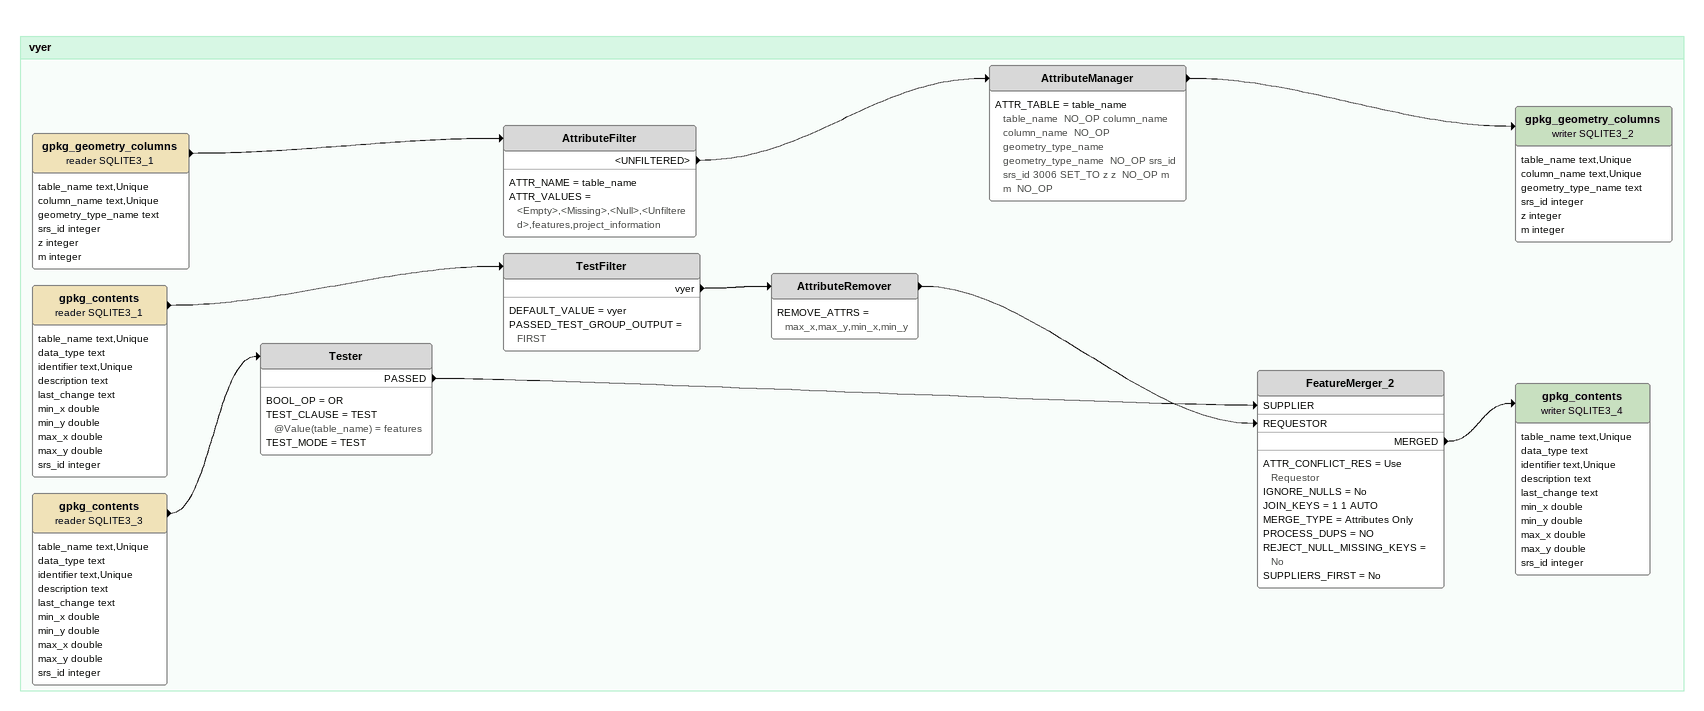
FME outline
Bookmark: vyer
gpkg_contents (reader SQLITE3_1)
    attributes: table_name text,Unique, data_type text, identifier text,Unique, description text, last_change text, min_x double, min_y double, max_x double, max_y double, srs_id integer
    -> TestFilter
TestFilter
    DEFAULT_VALUE = vyer
    PASSED_TEST_GROUP_OUTPUT = FIRST
    vyer -> AttributeRemover
AttributeRemover
    REMOVE_ATTRS = max_x,max_y,min_x,min_y
    -> FeatureMerger_2 [REQUESTOR]
gpkg_contents (reader SQLITE3_3)
    attributes: table_name text,Unique, data_type text, identifier text,Unique, description text, last_change text, min_x double, min_y double, max_x double, max_y double, srs_id integer
    -> Tester
Tester
    BOOL_OP = OR
    TEST_CLAUSE = TEST @Value(table_name) = features
    TEST_MODE = TEST
    PASSED -> FeatureMerger_2 [SUPPLIER]
FeatureMerger_2
    ATTR_CONFLICT_RES = Use Requestor
    IGNORE_NULLS = No
    JOIN_KEYS = 1 1 AUTO
    MERGE_TYPE = Attributes Only
    PROCESS_DUPS = NO
    REJECT_NULL_MISSING_KEYS = No
    SUPPLIERS_FIRST = No
    MERGED -> gpkg_contents (writer SQLITE3_4)
gpkg_contents (writer SQLITE3_4)
    attributes: table_name text,Unique, data_type text, identifier text,Unique, description text, last_change text, min_x double, min_y double, max_x double, max_y double, srs_id integer
gpkg_geometry_columns (reader SQLITE3_1)
    attributes: table_name text,Unique, column_name text,Unique, geometry_type_name text, srs_id integer, z integer, m integer
    -> AttributeFilter
AttributeFilter
    ATTR_NAME = table_name
    ATTR_VALUES = <Empty>,<Missing>,<Null>,<Unfiltered>,features,project_information
    <UNFILTERED> -> AttributeManager
AttributeManager
    ATTR_TABLE = table_name table_name  NO_OP column_name column_name  NO_OP geometry_type_name geometry_type_name  NO_OP srs_id srs_id 3006 SET_TO z z  NO_OP m m  NO_OP
    -> gpkg_geometry_columns (writer SQLITE3_2)
gpkg_geometry_columns (writer SQLITE3_2)
    attributes: table_name text,Unique, column_name text,Unique, geometry_type_name text, srs_id integer, z integer, m integer
